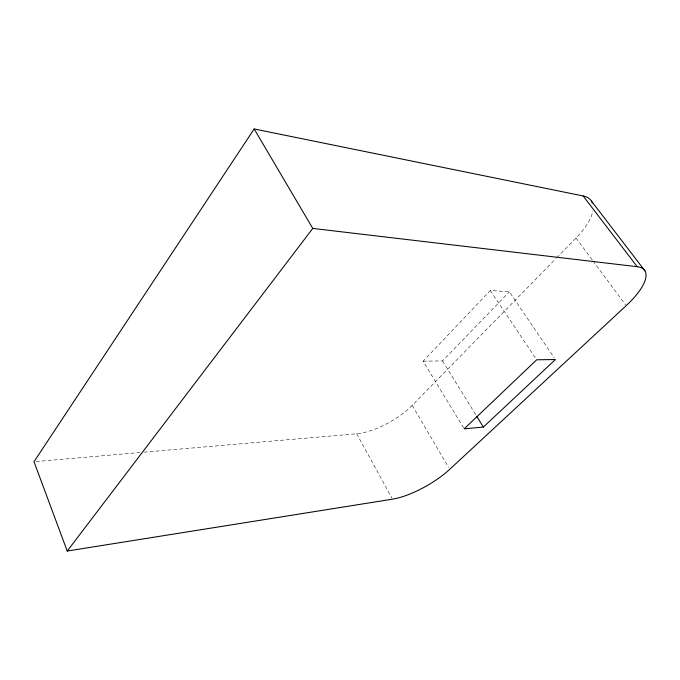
<?xml version="1.0" encoding="UTF-8"?>
<svg xmlns="http://www.w3.org/2000/svg" width="680" height="680" viewBox="0 0 680 680"><rect width="100%" height="100%" fill="white"/><g stroke="black" fill="none" stroke-linecap="round" stroke-linejoin="round"><path stroke-width="0.51" stroke-dasharray="3.4 2.55" d="M463.633 427.924L423.13 361.19L490.288 290.504L509.363 291.83L554.242 357.799M423.13 361.19L442.527 360.927L509.363 291.83M144.024 452.183L356.66 433.755A45.721 17.578 -29.7 0 0 412.225 405.365L556.027 258.485M556.767 257.728L576.037 238.042A54.477 23.154 -35.9 0 0 592.807 211.089M36.117 461.541L139.791 452.548M576.037 238.042L592.331 260.024M592.96 260.865L625.549 304.827M490.288 290.504L536.112 358.912M442.527 360.927L476.195 415.446M412.225 405.365L448.664 467.491M356.66 433.755L392.02 498.253"/><path stroke-width="1.02" d="M254.175 128.962L34 461.72L67.218 551.038L392.522 499.171A47.345 14.926 -29.7 0 0 449.735 469.319L626.169 305.677A56.763 19.881 -34.7 0 0 637.236 266.713L583.151 195.968L254.175 128.962L312.766 228.421L637.236 266.713M67.218 551.038L312.766 228.421M483.369 427.065L555.424 359.533L536.698 359.788L464.177 428.833L483.369 427.065L476.748 416.347M591.481 201.144L644.954 270.852M583.151 195.968A54.477 23.154 -35.9 0 1 592.39 202.997"/></g></svg>
